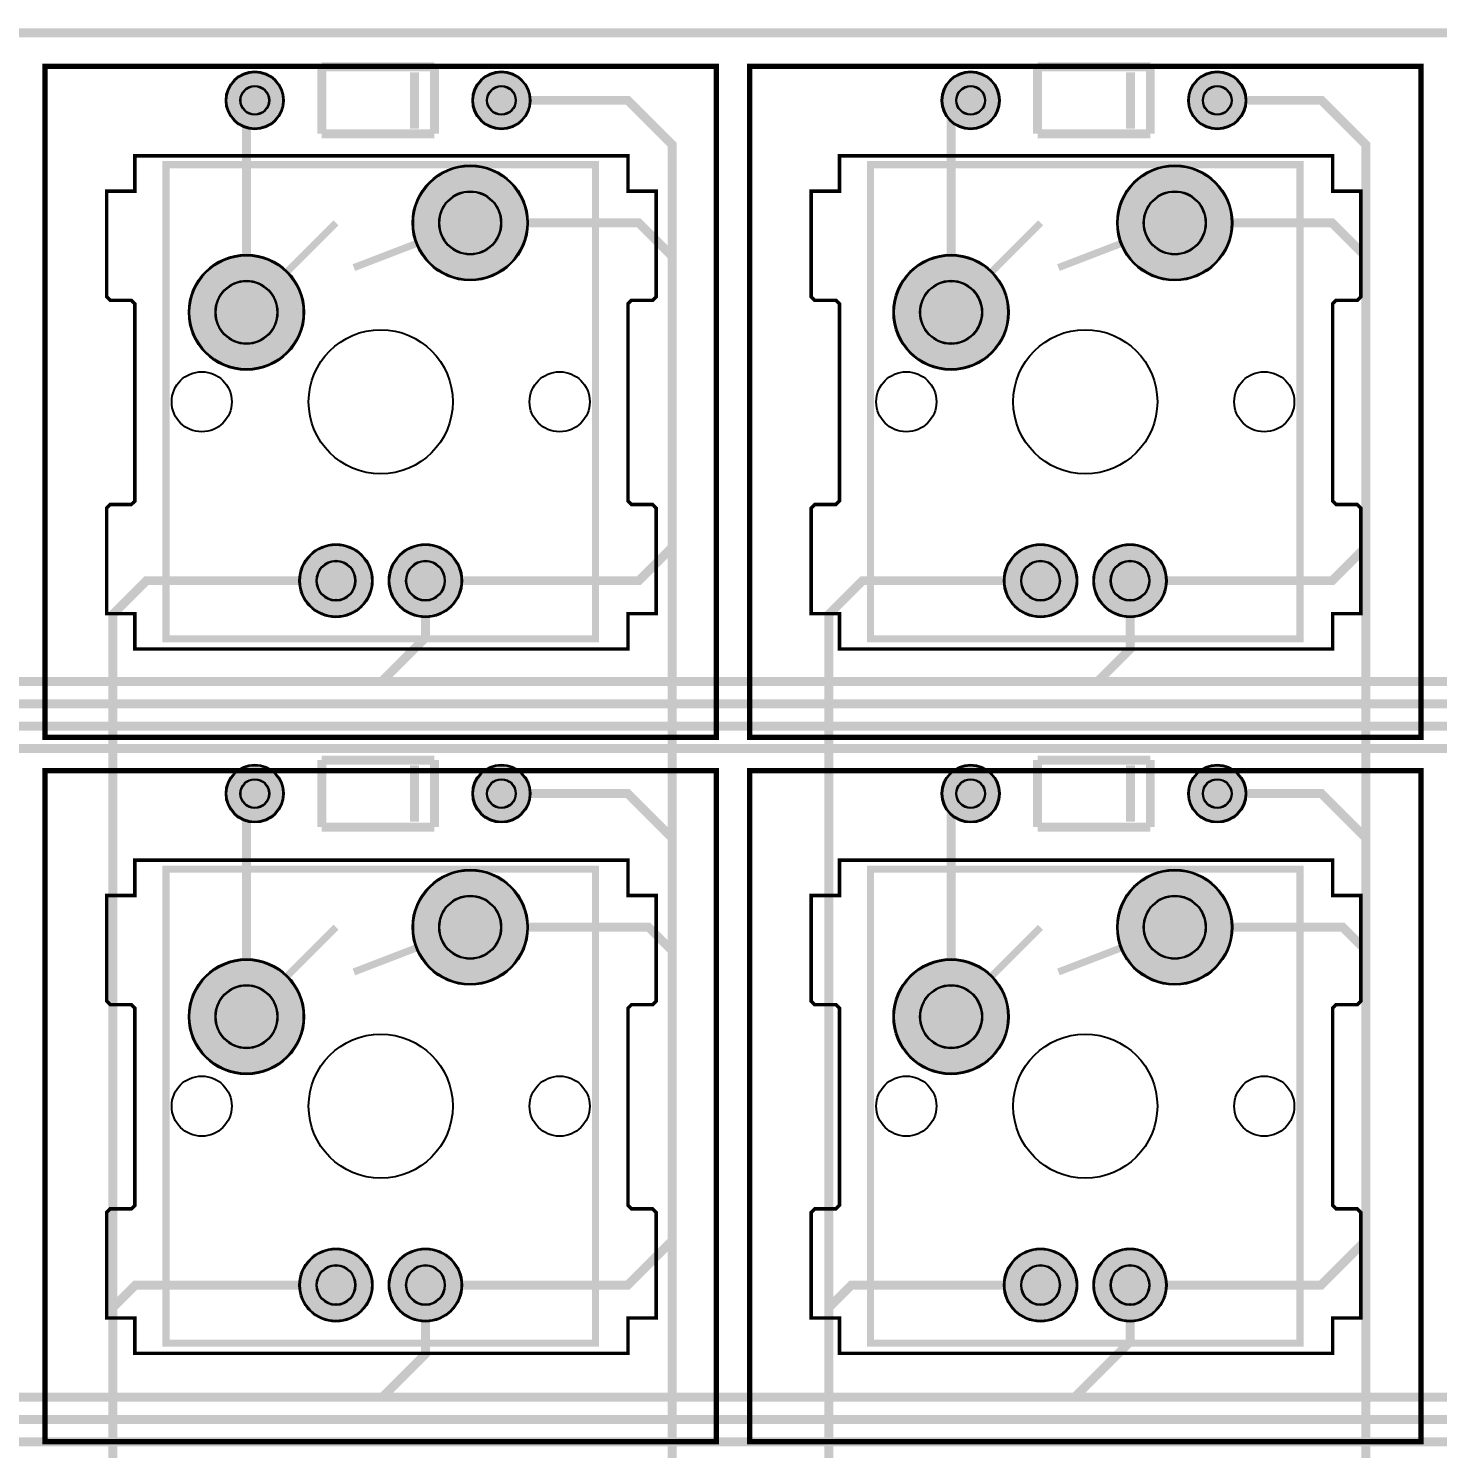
# Model space of a CAD drawing. Header units: millimetres. Extents: x 0 to 279, y -81 to 2.
# Drawn here: x 178.58 to 218.58, y -40.2 to 0.13 of the extents above; entities that cross this region are included whole.
import ezdxf

# ---------------------------------------------------------------- set-up
doc = ezdxf.new("R2010")
doc.units = ezdxf.units.MM
for name, color, linetype, true_color in [('BoardOutLine', 7, 'Continuous', 0xff00ff), ('BottomLayer', 7, 'Continuous', 0x0000ff), ('BottomSolderMaskLayer', 7, 'Continuous', 0xaa00ff), ('Document', 7, 'Continuous', 0xffffff), ('Multi-Layer', 7, 'Continuous', 0xc0c0c0), ('TopLayer', 7, 'Continuous', 0xff0000), ('TopSilkLayer', 7, 'Continuous', 0xffcc00), ('TopSolderMaskLayer', 7, 'Continuous', 0x800080)]:
    doc.layers.add(name, color=color, linetype=linetype, true_color=true_color)

msp = doc.modelspace()

# ---------------------------------------------------------------- hatches: boundary and pattern name
at = {"layer": 'BottomSolderMaskLayer'}
for points in [[(184.176, -1.916, 1), (185.826, -1.916, 1)], [(191.176, -1.916, 1), (192.826, -1.916, 1)], [(204.496, -1.916, 1), (206.146, -1.916, 1)], [(211.496, -1.916, 1), (213.146, -1.916, 1)], [(189.477, -5.395, 1), (192.753, -5.395, 1)], [(209.477, -5.395, 1), (212.753, -5.395, 1)], [(183.127, -7.935, 1), (186.403, -7.935, 1)], [(203.127, -7.935, 1), (206.403, -7.935, 1)], [(186.264, -15.555, 1), (188.346, -15.555, 1)], [(188.804, -15.555, 1), (190.886, -15.555, 1)], [(206.264, -15.555, 1), (208.346, -15.555, 1)], [(208.804, -15.555, 1), (210.886, -15.555, 1)], [(184.176, -21.6, 1), (185.826, -21.6, 1)], [(191.176, -21.6, 1), (192.826, -21.6, 1)], [(204.496, -21.601, 1), (206.146, -21.601, 1)], [(211.496, -21.601, 1), (213.146, -21.601, 1)], [(189.477, -25.395, 1), (192.753, -25.395, 1)], [(209.477, -25.395, 1), (212.753, -25.395, 1)], [(183.127, -27.935, 1), (186.403, -27.935, 1)], [(203.127, -27.935, 1), (206.403, -27.935, 1)], [(186.264, -35.555, 1), (188.346, -35.555, 1)], [(188.804, -35.555, 1), (190.886, -35.555, 1)], [(206.264, -35.555, 1), (208.346, -35.555, 1)], [(208.804, -35.555, 1), (210.886, -35.555, 1)]]:
    msp.add_hatch(color=256, dxfattribs=at).paths.add_polyline_path(points)
at = {"layer": 'Multi-Layer'}
for points in [[(184.201, -1.916, 1), (185.801, -1.916, 1)], [(191.201, -1.916, 1), (192.801, -1.916, 1)], [(204.521, -1.916, 1), (206.121, -1.916, 1)], [(211.521, -1.916, 1), (213.121, -1.916, 1)], [(189.502, -5.395, 1), (192.728, -5.395, 1)], [(209.502, -5.395, 1), (212.728, -5.395, 1)], [(183.152, -7.935, 1), (186.378, -7.935, 1)], [(203.152, -7.935, 1), (206.378, -7.935, 1)], [(186.289, -15.555, 1), (188.321, -15.555, 1)], [(188.829, -15.555, 1), (190.861, -15.555, 1)], [(206.289, -15.555, 1), (208.321, -15.555, 1)], [(208.829, -15.555, 1), (210.861, -15.555, 1)], [(184.201, -21.6, 1), (185.801, -21.6, 1)], [(191.201, -21.6, 1), (192.801, -21.6, 1)], [(204.521, -21.601, 1), (206.121, -21.601, 1)], [(211.521, -21.601, 1), (213.121, -21.601, 1)], [(189.502, -25.395, 1), (192.728, -25.395, 1)], [(209.502, -25.395, 1), (212.728, -25.395, 1)], [(183.152, -27.935, 1), (186.378, -27.935, 1)], [(203.152, -27.935, 1), (206.378, -27.935, 1)], [(186.289, -35.555, 1), (188.321, -35.555, 1)], [(188.829, -35.555, 1), (190.861, -35.555, 1)], [(206.289, -35.555, 1), (208.321, -35.555, 1)], [(208.829, -35.555, 1), (210.861, -35.555, 1)]]:
    msp.add_hatch(color=256, dxfattribs=at).paths.add_polyline_path(points)
at = {"layer": 'TopSolderMaskLayer'}
for points in [[(184.176, -1.916, 1), (185.826, -1.916, 1)], [(191.176, -1.916, 1), (192.826, -1.916, 1)], [(204.496, -1.916, 1), (206.146, -1.916, 1)], [(211.496, -1.916, 1), (213.146, -1.916, 1)], [(189.477, -5.395, 1), (192.753, -5.395, 1)], [(209.477, -5.395, 1), (212.753, -5.395, 1)], [(183.127, -7.935, 1), (186.403, -7.935, 1)], [(203.127, -7.935, 1), (206.403, -7.935, 1)], [(186.264, -15.555, 1), (188.346, -15.555, 1)], [(188.804, -15.555, 1), (190.886, -15.555, 1)], [(206.264, -15.555, 1), (208.346, -15.555, 1)], [(208.804, -15.555, 1), (210.886, -15.555, 1)], [(184.176, -21.6, 1), (185.826, -21.6, 1)], [(191.176, -21.6, 1), (192.826, -21.6, 1)], [(204.496, -21.601, 1), (206.146, -21.601, 1)], [(211.496, -21.601, 1), (213.146, -21.601, 1)], [(189.477, -25.395, 1), (192.753, -25.395, 1)], [(209.477, -25.395, 1), (212.753, -25.395, 1)], [(183.127, -27.935, 1), (186.403, -27.935, 1)], [(203.127, -27.935, 1), (206.403, -27.935, 1)], [(186.264, -35.555, 1), (188.346, -35.555, 1)], [(188.804, -35.555, 1), (190.886, -35.555, 1)], [(206.264, -35.555, 1), (208.346, -35.555, 1)], [(208.804, -35.555, 1), (210.886, -35.555, 1)]]:
    msp.add_hatch(color=256, dxfattribs=at).paths.add_polyline_path(points)

# ---------------------------------------------------------------- linework, layer by layer
at = {"layer": 'BoardOutLine', "const_width": 0.254}
msp.add_lwpolyline([(0, 0), (279.05, 0), (279.05, -80.95), (0, -80.95), (0, 0)], close=True, dxfattribs=at)
at = {"layer": 'BottomLayer', "const_width": 0.254}
for points in [[(184.765, -7.935), (184.765, -2.152), (185.001, -1.916)], [(189.845, -15.555), (195.9, -15.555), (196.85, -14.605), (196.85, -3.175), (195.591, -1.916), (192.001, -1.916)], [(204.765, -7.935), (204.765, -2.472), (205.321, -1.916)], [(209.845, -15.555), (215.585, -15.555), (216.535, -14.605), (216.535, -3.175), (215.276, -1.916), (212.321, -1.916)], [(269.845, -15.555), (269.845, -17.175), (268.605, -18.415), (171.45, -18.415), (169.845, -16.81), (169.845, -15.555)], [(189.845, -15.555), (189.845, -17.171), (188.601, -18.415)], [(209.845, -15.555), (209.845, -17.503), (208.933, -18.415)], [(160.655, -17.78), (167.64, -17.78), (168.91, -19.05), (269.875, -19.05), (270.51, -18.415), (276.86, -18.415)], [(160.655, -19.05), (168.275, -19.05), (168.91, -19.685), (255.271, -19.685), (256.541, -20.955)], [(241.3, -21.046), (240.756, -21.046), (240.03, -20.32), (168.275, -20.32), (167.64, -19.685), (161.29, -19.685)], [(184.765, -27.935), (184.765, -21.837), (185.001, -21.601)], [(189.845, -35.555), (195.585, -35.555), (196.85, -34.29), (196.85, -22.86), (195.591, -21.601), (192.001, -21.601)], [(204.765, -27.935), (204.765, -22.157), (205.321, -21.601)], [(212.321, -21.601), (215.276, -21.601), (216.535, -22.86), (216.535, -34.29), (215.27, -35.555), (209.845, -35.555)], [(234.95, -39.37), (160.655, -39.37), (160.02, -38.735), (160.02, -30.48)], [(148.89, -34.56), (158.385, -34.56), (159.385, -35.56), (159.385, -39.37), (160.02, -40.005), (219.71, -40.005), (220.379, -40.674), (220.98, -40.674)], [(269.845, -35.555), (269.845, -37.495), (268.605, -38.735), (170.815, -38.735), (169.845, -37.765), (169.845, -35.555)], [(189.845, -35.555), (189.845, -37.515), (188.625, -38.735)], [(209.845, -35.555), (209.845, -37.17), (208.28, -38.735)]]:
    msp.add_lwpolyline(points, dxfattribs=at)
at = {"layer": 'BottomSolderMaskLayer'}
for points in [[(191.118, -4.505), (191.112, -4.505)], [(211.118, -4.505), (211.112, -4.505)], [(191.118, -6.285), (191.112, -6.285)], [(211.118, -6.285), (211.112, -6.285)], [(184.768, -7.045), (184.762, -7.045)], [(204.768, -7.045), (204.762, -7.045)], [(184.768, -8.825), (184.762, -8.825)], [(204.768, -8.825), (204.762, -8.825)], [(187.308, -14.995), (187.302, -14.995)], [(189.848, -14.995), (189.842, -14.995)], [(207.308, -14.995), (207.302, -14.995)], [(209.848, -14.995), (209.842, -14.995)], [(187.308, -16.115), (187.302, -16.115)], [(189.848, -16.115), (189.842, -16.115)], [(207.308, -16.115), (207.302, -16.115)], [(209.848, -16.115), (209.842, -16.115)], [(191.118, -24.505), (191.112, -24.505)], [(211.118, -24.505), (211.112, -24.505)], [(191.118, -26.285), (191.112, -26.285)], [(211.118, -26.285), (211.112, -26.285)], [(184.768, -27.045), (184.762, -27.045)], [(204.768, -27.045), (204.762, -27.045)], [(184.768, -28.825), (184.762, -28.825)], [(204.768, -28.825), (204.762, -28.825)], [(187.308, -34.995), (187.302, -34.995)], [(189.848, -34.995), (189.842, -34.995)], [(207.308, -34.995), (207.302, -34.995)], [(209.848, -34.995), (209.842, -34.995)], [(187.308, -36.115), (187.302, -36.115)], [(189.848, -36.115), (189.842, -36.115)], [(207.308, -36.115), (207.302, -36.115)], [(209.848, -36.115), (209.842, -36.115)]]:
    msp.add_lwpolyline(points, close=True, dxfattribs=at)
for centre, radius in [((185.001, -1.916), 0.825), ((192.001, -1.916), 0.825), ((205.321, -1.916), 0.825), ((212.321, -1.916), 0.825), ((185.001, -1.916), 0.413), ((192.001, -1.916), 0.413), ((205.321, -1.916), 0.413), ((212.321, -1.916), 0.413), ((191.115, -5.395), 1.638), ((211.115, -5.395), 1.638), ((184.765, -7.935), 1.638), ((204.765, -7.935), 1.638), ((187.305, -15.555), 1.041), ((189.845, -15.555), 1.041), ((207.305, -15.555), 1.041), ((209.845, -15.555), 1.041), ((185.001, -21.6), 0.825), ((192.001, -21.6), 0.825), ((205.321, -21.601), 0.825), ((212.321, -21.601), 0.825), ((185.001, -21.601), 0.413), ((192.001, -21.601), 0.413), ((205.321, -21.601), 0.413), ((212.321, -21.601), 0.413), ((191.115, -25.395), 1.638), ((211.115, -25.395), 1.638), ((184.765, -27.935), 1.638), ((204.765, -27.935), 1.638), ((187.305, -35.555), 1.041), ((189.845, -35.555), 1.041), ((207.305, -35.555), 1.041), ((209.845, -35.555), 1.041)]:
    msp.add_circle(centre, radius, dxfattribs=at)
for centre, radius, start, end in [((191.112, -5.395), 0.89, 90, 270), ((191.118, -5.395), 0.89, 270, 90), ((211.112, -5.395), 0.89, 90, 270), ((211.118, -5.395), 0.89, 270, 90), ((184.762, -7.935), 0.89, 90, 270), ((184.768, -7.935), 0.89, 270, 90), ((204.762, -7.935), 0.89, 90, 270), ((204.768, -7.935), 0.89, 270, 90), ((187.302, -15.555), 0.56, 90, 270), ((187.308, -15.555), 0.56, 270, 90), ((189.842, -15.555), 0.56, 90, 270), ((189.848, -15.555), 0.56, 270, 90), ((207.302, -15.555), 0.56, 90, 270), ((207.308, -15.555), 0.56, 270, 90), ((209.842, -15.555), 0.56, 90, 270), ((209.848, -15.555), 0.56, 270, 90), ((191.112, -25.395), 0.89, 90, 270), ((191.118, -25.395), 0.89, 270, 90), ((211.112, -25.395), 0.89, 90, 270), ((211.118, -25.395), 0.89, 270, 90), ((184.762, -27.935), 0.89, 90, 270), ((184.768, -27.935), 0.89, 270, 90), ((204.762, -27.935), 0.89, 90, 270), ((204.768, -27.935), 0.89, 270, 90), ((187.302, -35.555), 0.56, 90, 270), ((187.308, -35.555), 0.56, 270, 90), ((189.842, -35.555), 0.56, 90, 270), ((189.848, -35.555), 0.56, 270, 90), ((207.302, -35.555), 0.56, 90, 270), ((207.308, -35.555), 0.56, 270, 90), ((209.842, -35.555), 0.56, 90, 270), ((209.848, -35.555), 0.56, 270, 90)]:
    msp.add_arc(centre, radius, start, end, dxfattribs=at)
at = {"layer": 'Document'}
for points, const_width in [([(179.05, -0.95), (198.1, -0.95), (198.1, -20), (179.05, -20), (179.05, -0.95)], 0.152), ([(199.05, -0.95), (218.1, -0.95), (218.1, -20), (199.05, -20), (199.05, -0.95)], 0.152), ([(195.596, -17.493), (195.596, -16.493), (196.395, -16.493), (196.395, -13.493), (196.295, -13.392), (195.695, -13.392), (195.596, -13.293), (195.596, -7.692), (195.695, -7.593), (196.295, -7.593), (196.395, -7.493), (196.395, -4.493), (195.596, -4.493), (195.596, -3.493), (181.596, -3.493), (181.596, -4.493), (180.796, -4.493), (180.796, -7.493), (180.896, -7.593), (181.496, -7.593), (181.596, -7.692), (181.596, -13.293), (181.496, -13.392), (180.896, -13.392), (180.796, -13.493), (180.796, -16.493), (181.596, -16.493), (181.596, -17.493), (195.596, -17.493)], 0.1), ([(215.596, -17.493), (215.596, -16.493), (216.395, -16.493), (216.395, -13.493), (216.295, -13.392), (215.695, -13.392), (215.596, -13.293), (215.596, -7.692), (215.695, -7.593), (216.295, -7.593), (216.395, -7.493), (216.395, -4.493), (215.596, -4.493), (215.596, -3.493), (201.596, -3.493), (201.596, -4.493), (200.796, -4.493), (200.796, -7.493), (200.896, -7.593), (201.496, -7.593), (201.596, -7.692), (201.596, -13.293), (201.496, -13.392), (200.896, -13.392), (200.796, -13.493), (200.796, -16.493), (201.596, -16.493), (201.596, -17.493), (215.596, -17.493)], 0.1), ([(179.05, -20.95), (198.1, -20.95), (198.1, -40), (179.05, -40), (179.05, -20.95)], 0.152), ([(199.05, -20.95), (218.1, -20.95), (218.1, -40), (199.05, -40), (199.05, -20.95)], 0.152), ([(195.596, -37.493), (195.596, -36.493), (196.395, -36.493), (196.395, -33.493), (196.295, -33.392), (195.695, -33.392), (195.596, -33.293), (195.596, -27.692), (195.695, -27.593), (196.295, -27.593), (196.395, -27.493), (196.395, -24.493), (195.596, -24.493), (195.596, -23.493), (181.596, -23.493), (181.596, -24.493), (180.796, -24.493), (180.796, -27.493), (180.896, -27.593), (181.496, -27.593), (181.596, -27.692), (181.596, -33.293), (181.496, -33.392), (180.896, -33.392), (180.796, -33.493), (180.796, -36.493), (181.596, -36.493), (181.596, -37.493), (195.596, -37.493)], 0.1), ([(215.596, -37.493), (215.596, -36.493), (216.395, -36.493), (216.395, -33.493), (216.295, -33.392), (215.695, -33.392), (215.596, -33.293), (215.596, -27.692), (215.695, -27.593), (216.295, -27.593), (216.395, -27.493), (216.395, -24.493), (215.596, -24.493), (215.596, -23.493), (201.596, -23.493), (201.596, -24.493), (200.796, -24.493), (200.796, -27.493), (200.896, -27.593), (201.496, -27.593), (201.596, -27.692), (201.596, -33.293), (201.496, -33.392), (200.896, -33.392), (200.796, -33.493), (200.796, -36.493), (201.596, -36.493), (201.596, -37.493), (215.596, -37.493)], 0.1)]:
    msp.add_lwpolyline(points, close=True, dxfattribs=dict(at, const_width=const_width))
at = {"layer": 'Multi-Layer'}
for points in [[(191.118, -4.519), (191.112, -4.519)], [(211.118, -4.519), (211.112, -4.519)], [(191.118, -6.271), (191.112, -6.271)], [(211.118, -6.271), (211.112, -6.271)], [(184.768, -7.059), (184.762, -7.059)], [(204.768, -7.059), (204.762, -7.059)], [(184.768, -8.811), (184.762, -8.811)], [(204.768, -8.811), (204.762, -8.811)], [(187.308, -15.009), (187.302, -15.009)], [(189.848, -15.009), (189.842, -15.009)], [(207.308, -15.009), (207.302, -15.009)], [(209.848, -15.009), (209.842, -15.009)], [(187.308, -16.101), (187.302, -16.101)], [(189.848, -16.101), (189.842, -16.101)], [(207.308, -16.101), (207.302, -16.101)], [(209.848, -16.101), (209.842, -16.101)], [(191.118, -24.519), (191.112, -24.519)], [(211.118, -24.519), (211.112, -24.519)], [(191.118, -26.271), (191.112, -26.271)], [(211.118, -26.271), (211.112, -26.271)], [(184.768, -27.059), (184.762, -27.059)], [(204.768, -27.059), (204.762, -27.059)], [(184.768, -28.811), (184.762, -28.811)], [(204.768, -28.811), (204.762, -28.811)], [(187.308, -35.009), (187.302, -35.009)], [(189.848, -35.009), (189.842, -35.009)], [(207.308, -35.009), (207.302, -35.009)], [(209.848, -35.009), (209.842, -35.009)], [(187.308, -36.101), (187.302, -36.101)], [(189.848, -36.101), (189.842, -36.101)], [(207.308, -36.101), (207.302, -36.101)], [(209.848, -36.101), (209.842, -36.101)]]:
    msp.add_lwpolyline(points, close=True, dxfattribs=at)
for centre, radius in [((185.001, -1.916), 0.8), ((192.001, -1.916), 0.8), ((205.321, -1.916), 0.8), ((212.321, -1.916), 0.8), ((185.001, -1.916), 0.4), ((192.001, -1.916), 0.4), ((205.321, -1.916), 0.4), ((212.321, -1.916), 0.4), ((191.115, -5.395), 1.613), ((211.115, -5.395), 1.613), ((184.765, -7.935), 1.613), ((204.765, -7.935), 1.613), ((188.575, -10.475), 2.045), ((208.575, -10.475), 2.045), ((183.495, -10.475), 0.853), ((193.655, -10.475), 0.853), ((203.495, -10.475), 0.853), ((213.655, -10.475), 0.853), ((187.305, -15.555), 1.016), ((189.845, -15.555), 1.016), ((207.305, -15.555), 1.016), ((209.845, -15.555), 1.016), ((185.001, -21.6), 0.8), ((192.001, -21.6), 0.8), ((205.321, -21.601), 0.8), ((212.321, -21.601), 0.8), ((185.001, -21.601), 0.4), ((192.001, -21.601), 0.4), ((205.321, -21.601), 0.4), ((212.321, -21.601), 0.4), ((191.115, -25.395), 1.613), ((211.115, -25.395), 1.613), ((184.765, -27.935), 1.613), ((204.765, -27.935), 1.613), ((188.575, -30.475), 2.045), ((208.575, -30.475), 2.045), ((183.495, -30.475), 0.853), ((193.655, -30.475), 0.853), ((203.495, -30.475), 0.853), ((213.655, -30.475), 0.853), ((187.305, -35.555), 1.016), ((189.845, -35.555), 1.016), ((207.305, -35.555), 1.016), ((209.845, -35.555), 1.016)]:
    msp.add_circle(centre, radius, dxfattribs=at)
for centre, radius, start, end in [((191.112, -5.395), 0.876, 90, 270), ((191.118, -5.395), 0.876, 270, 90), ((211.112, -5.395), 0.876, 90, 270), ((211.118, -5.395), 0.876, 270, 90), ((184.762, -7.935), 0.876, 90, 270), ((184.768, -7.935), 0.876, 270, 90), ((204.762, -7.935), 0.876, 90, 270), ((204.768, -7.935), 0.876, 270, 90), ((187.302, -15.555), 0.546, 90, 270), ((187.308, -15.555), 0.546, 270, 90), ((189.842, -15.555), 0.546, 90, 270), ((189.848, -15.555), 0.546, 270, 90), ((207.302, -15.555), 0.546, 90, 270), ((207.308, -15.555), 0.546, 270, 90), ((209.842, -15.555), 0.546, 90, 270), ((209.848, -15.555), 0.546, 270, 90), ((191.112, -25.395), 0.876, 90, 270), ((191.118, -25.395), 0.876, 270, 90), ((211.112, -25.395), 0.876, 90, 270), ((211.118, -25.395), 0.876, 270, 90), ((184.762, -27.935), 0.876, 90, 270), ((184.768, -27.935), 0.876, 270, 90), ((204.762, -27.935), 0.876, 90, 270), ((204.768, -27.935), 0.876, 270, 90), ((187.302, -35.555), 0.546, 90, 270), ((187.308, -35.555), 0.546, 270, 90), ((189.842, -35.555), 0.546, 90, 270), ((189.848, -35.555), 0.546, 270, 90), ((207.302, -35.555), 0.546, 90, 270), ((207.308, -35.555), 0.546, 270, 90), ((209.842, -35.555), 0.546, 90, 270), ((209.848, -35.555), 0.546, 270, 90)]:
    msp.add_arc(centre, radius, start, end, dxfattribs=at)
at = {"layer": 'TopLayer', "const_width": 0.254}
for points in [[(191.115, -65.395), (195.59, -65.395), (196.85, -64.135), (196.85, -6.35), (195.895, -5.395), (191.115, -5.395)], [(216.535, -60.339), (216.535, -6.35), (215.58, -5.395), (211.115, -5.395)], [(187.305, -75.555), (182.235, -75.555), (180.975, -74.295), (180.975, -16.51), (181.93, -15.555), (187.305, -15.555)], [(201.295, -60.975), (201.295, -16.51), (202.25, -15.555), (207.305, -15.555)], [(191.115, -25.395), (196.178, -25.395), (196.85, -26.067)], [(211.115, -25.395), (215.884, -25.395), (216.535, -26.046)], [(187.305, -35.555), (181.615, -35.555), (180.975, -36.195)], [(207.305, -35.555), (201.935, -35.555), (201.295, -36.195)]]:
    msp.add_lwpolyline(points, dxfattribs=at)
at = {"layer": 'TopSilkLayer'}
for points, const_width in [([(186.901, -0.966), (186.901, -2.866)], 0.254), ([(190.101, -0.966), (186.901, -0.966)], 0.254), ([(189.538, -2.716), (189.538, -1.116)], 0.254), ([(190.101, -2.866), (190.101, -0.966)], 0.254), ([(207.221, -0.966), (207.221, -2.866)], 0.254), ([(210.421, -0.966), (207.221, -0.966)], 0.254), ([(209.858, -2.716), (209.858, -1.116)], 0.254), ([(210.421, -2.866), (210.421, -0.966)], 0.254), ([(190.101, -2.866), (186.901, -2.866)], 0.254), ([(210.421, -2.866), (207.221, -2.866)], 0.254), ([(184.765, -7.935), (187.305, -5.395)], 0.203), ([(191.115, -5.395), (187.813, -6.665)], 0.203), ([(204.765, -7.935), (207.305, -5.395)], 0.203), ([(211.115, -5.395), (207.813, -6.665)], 0.203), ([(186.901, -20.651), (186.901, -22.551)], 0.254), ([(190.101, -20.651), (186.901, -20.651)], 0.254), ([(190.101, -22.551), (190.101, -20.651)], 0.254), ([(207.221, -20.651), (207.221, -22.551)], 0.254), ([(210.421, -20.651), (207.221, -20.651)], 0.254), ([(210.421, -22.551), (210.421, -20.651)], 0.254), ([(189.538, -22.401), (189.538, -20.801)], 0.254), ([(209.858, -22.401), (209.858, -20.801)], 0.254), ([(190.101, -22.551), (186.901, -22.551)], 0.254), ([(210.421, -22.551), (207.221, -22.551)], 0.254), ([(184.765, -27.935), (187.305, -25.395)], 0.203), ([(191.115, -25.395), (187.813, -26.665)], 0.203), ([(204.765, -27.935), (207.305, -25.395)], 0.203), ([(211.115, -25.395), (207.813, -26.665)], 0.203)]:
    msp.add_lwpolyline(points, dxfattribs=dict(at, const_width=const_width))
at = {"layer": 'TopSilkLayer', "const_width": 0.203}
for points in [[(182.479, -3.744), (194.671, -3.744), (194.671, -17.206), (182.479, -17.206), (182.479, -3.744)], [(202.479, -3.744), (214.671, -3.744), (214.671, -17.206), (202.479, -17.206), (202.479, -3.744)], [(182.479, -23.744), (194.671, -23.744), (194.671, -37.206), (182.479, -37.206), (182.479, -23.744)], [(202.479, -23.744), (214.671, -23.744), (214.671, -37.206), (202.479, -37.206), (202.479, -23.744)]]:
    msp.add_lwpolyline(points, close=True, dxfattribs=at)
at = {"layer": 'TopSolderMaskLayer'}
for points in [[(191.118, -4.505), (191.112, -4.505)], [(211.118, -4.505), (211.112, -4.505)], [(191.118, -6.285), (191.112, -6.285)], [(211.118, -6.285), (211.112, -6.285)], [(184.768, -7.045), (184.762, -7.045)], [(204.768, -7.045), (204.762, -7.045)], [(184.768, -8.825), (184.762, -8.825)], [(204.768, -8.825), (204.762, -8.825)], [(187.308, -14.995), (187.302, -14.995)], [(189.848, -14.995), (189.842, -14.995)], [(207.308, -14.995), (207.302, -14.995)], [(209.848, -14.995), (209.842, -14.995)], [(187.308, -16.115), (187.302, -16.115)], [(189.848, -16.115), (189.842, -16.115)], [(207.308, -16.115), (207.302, -16.115)], [(209.848, -16.115), (209.842, -16.115)], [(191.118, -24.505), (191.112, -24.505)], [(211.118, -24.505), (211.112, -24.505)], [(191.118, -26.285), (191.112, -26.285)], [(211.118, -26.285), (211.112, -26.285)], [(184.768, -27.045), (184.762, -27.045)], [(204.768, -27.045), (204.762, -27.045)], [(184.768, -28.825), (184.762, -28.825)], [(204.768, -28.825), (204.762, -28.825)], [(187.308, -34.995), (187.302, -34.995)], [(189.848, -34.995), (189.842, -34.995)], [(207.308, -34.995), (207.302, -34.995)], [(209.848, -34.995), (209.842, -34.995)], [(187.308, -36.115), (187.302, -36.115)], [(189.848, -36.115), (189.842, -36.115)], [(207.308, -36.115), (207.302, -36.115)], [(209.848, -36.115), (209.842, -36.115)]]:
    msp.add_lwpolyline(points, close=True, dxfattribs=at)
for centre, radius in [((185.001, -1.916), 0.825), ((192.001, -1.916), 0.825), ((205.321, -1.916), 0.825), ((212.321, -1.916), 0.825), ((185.001, -1.916), 0.413), ((192.001, -1.916), 0.413), ((205.321, -1.916), 0.413), ((212.321, -1.916), 0.413), ((191.115, -5.395), 1.638), ((211.115, -5.395), 1.638), ((184.765, -7.935), 1.638), ((204.765, -7.935), 1.638), ((187.305, -15.555), 1.041), ((189.845, -15.555), 1.041), ((207.305, -15.555), 1.041), ((209.845, -15.555), 1.041), ((185.001, -21.6), 0.825), ((192.001, -21.6), 0.825), ((205.321, -21.601), 0.825), ((212.321, -21.601), 0.825), ((185.001, -21.601), 0.413), ((192.001, -21.601), 0.413), ((205.321, -21.601), 0.413), ((212.321, -21.601), 0.413), ((191.115, -25.395), 1.638), ((211.115, -25.395), 1.638), ((184.765, -27.935), 1.638), ((204.765, -27.935), 1.638), ((187.305, -35.555), 1.041), ((189.845, -35.555), 1.041), ((207.305, -35.555), 1.041), ((209.845, -35.555), 1.041)]:
    msp.add_circle(centre, radius, dxfattribs=at)
for centre, radius, start, end in [((191.112, -5.395), 0.89, 90, 270), ((191.118, -5.395), 0.89, 270, 90), ((211.112, -5.395), 0.89, 90, 270), ((211.118, -5.395), 0.89, 270, 90), ((184.762, -7.935), 0.89, 90, 270), ((184.768, -7.935), 0.89, 270, 90), ((204.762, -7.935), 0.89, 90, 270), ((204.768, -7.935), 0.89, 270, 90), ((187.302, -15.555), 0.56, 90, 270), ((187.308, -15.555), 0.56, 270, 90), ((189.842, -15.555), 0.56, 90, 270), ((189.848, -15.555), 0.56, 270, 90), ((207.302, -15.555), 0.56, 90, 270), ((207.308, -15.555), 0.56, 270, 90), ((209.842, -15.555), 0.56, 90, 270), ((209.848, -15.555), 0.56, 270, 90), ((191.112, -25.395), 0.89, 90, 270), ((191.118, -25.395), 0.89, 270, 90), ((211.112, -25.395), 0.89, 90, 270), ((211.118, -25.395), 0.89, 270, 90), ((184.762, -27.935), 0.89, 90, 270), ((184.768, -27.935), 0.89, 270, 90), ((204.762, -27.935), 0.89, 90, 270), ((204.768, -27.935), 0.89, 270, 90), ((187.302, -35.555), 0.56, 90, 270), ((187.308, -35.555), 0.56, 270, 90), ((189.842, -35.555), 0.56, 90, 270), ((189.848, -35.555), 0.56, 270, 90), ((207.302, -35.555), 0.56, 90, 270), ((207.308, -35.555), 0.56, 270, 90), ((209.842, -35.555), 0.56, 90, 270), ((209.848, -35.555), 0.56, 270, 90)]:
    msp.add_arc(centre, radius, start, end, dxfattribs=at)

doc.saveas('drawing.dxf')
